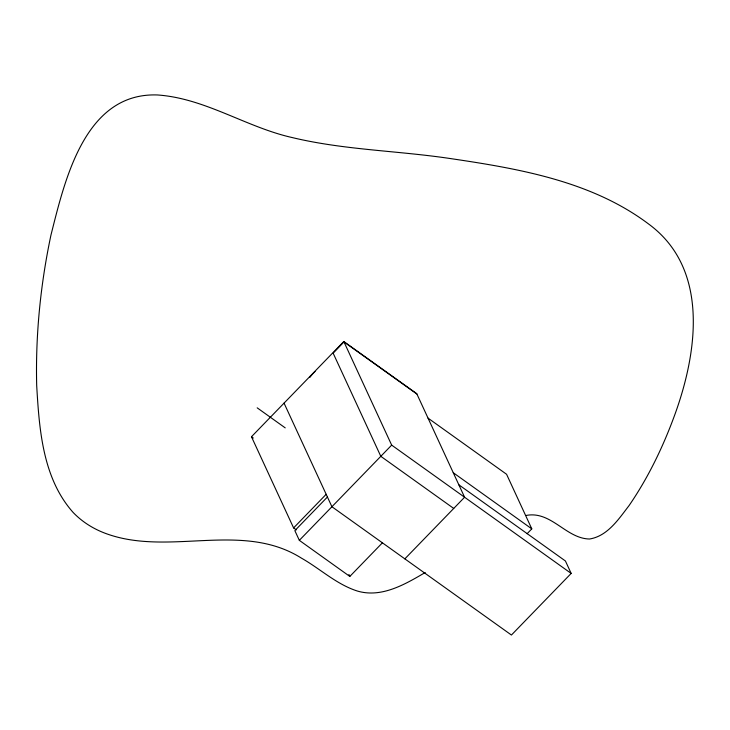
<?xml version="1.0" encoding="UTF-8"?>
<svg xmlns="http://www.w3.org/2000/svg" width="730" height="730" viewBox="0 0 730 730"><rect width="100%" height="100%" fill="white"/><g stroke="black" fill="none" stroke-linecap="round" stroke-linejoin="round"><path stroke-width="1.09" d="M296.344 529.88L293.597 527.918L251.467 436.741L343.803 341.512L416.721 393.634L464.59 497.239L404.849 558.861M293.597 527.918L326.182 494.301M327.432 497.02L294.847 530.628L299.337 540.346L349.825 576.435L382.41 542.819M299.337 540.346L391.672 445.118L343.803 341.512M527.087 533.73L531.796 528.867L506.574 474.272L428.045 418.135M458.851 484.802L565.421 560.987L571.17 573.415L511.429 635.036L331.922 506.739L284.052 403.133M425.207 572.512C405.05 584.338 381.534 598.208 357.344 591.035C336.448 584.347 320.214 568.77 301.399 558.112C242.232 520.873 169.789 556.442 106.826 533.876A109.838 90.41 -24.8 0 1 73.1 512.414C42.586 478.077 39.256 429.276 36.692 385.531C35.432 335.052 40.497 284.49 50.945 235.115C64.824 180.146 84.735 92.336 157.47 94.964C205.34 98.313 246.12 127.221 292.283 137.578C343.775 149.942 397.056 150.654 449.279 158.392C518.355 168.593 591.236 180.949 648.432 223.873C709.46 268.485 697.478 351.823 675.14 413.8C663.442 446.076 648.477 477.32 629.005 505.662C618.639 519.094 607.643 536.094 589.548 539.014C565.905 538.612 551.168 510.443 525.992 515.48M416.921 394.063L343.994 341.941L333.135 353.147L380.804 456.314L453.731 508.445M453.266 472.73L531.796 528.867M391.672 445.118L571.17 573.415M257.188 407.833L285.229 427.88M251.467 436.741L253.301 438.055M348.922 574.492L349.825 576.435M309.985 377.282A40.196 33.087 -24.8 0 1 315.041 371.515"/></g></svg>
